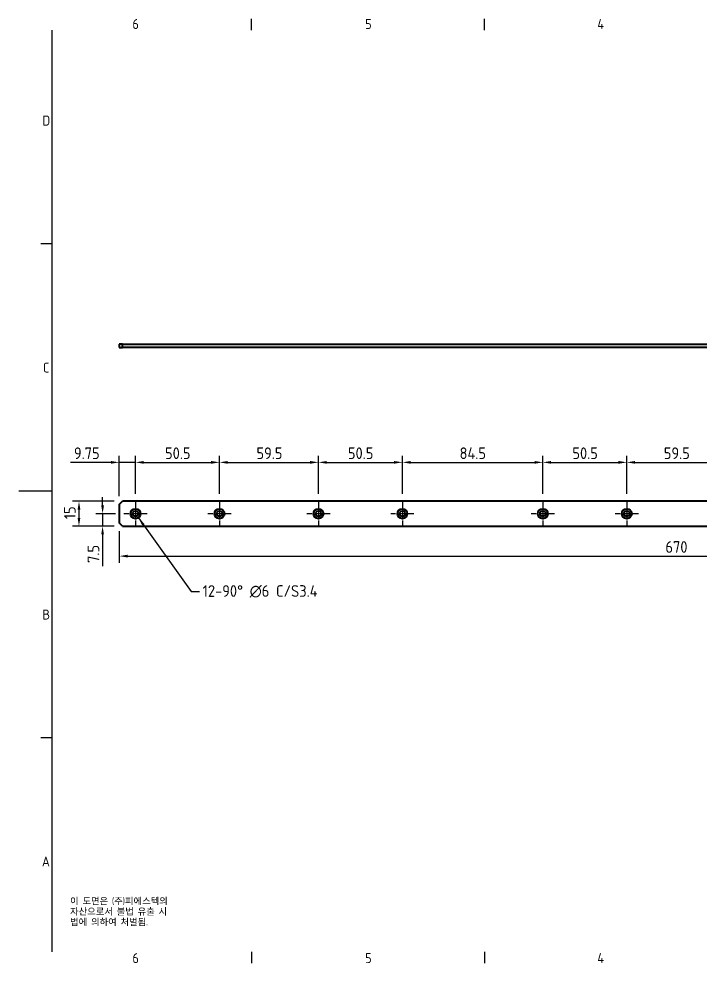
# Model space of a CAD drawing. Header units: millimetres. Extents: x 0 to 840, y 0 to 594.
# Drawn here: x 0 to 410, y 13 to 581 of the extents above; entities that cross this region are included whole.
import ezdxf

# ---------------------------------------------------------------- set-up
doc = ezdxf.new("R2010")
doc.units = ezdxf.units.MM
doc.header["$LTSCALE"] = 2
doc.linetypes.add('CHAIN', pattern=[0.3543, 0.2362, -0.0295, 0.0591, -0.0295])
doc.layers.get('0').update_dxf_attribs({"color": 3, "lineweight": 25})
for name, color, linetype, lineweight in [('가시적인 것(ISO)', 3, 'Continuous', 40), ('경계(ISO)', 7, 'Continuous', 25), ('기호(ISO)', 5, 'Continuous', 25), ('중심 표식(ISO)', 1, 'Continuous', 25), ('치수(ISO)', 2, 'Continuous', 25)]:
    doc.layers.add(name, color=color, linetype=linetype, lineweight=lineweight)
doc.styles.add('문자 텍스트_PSTEK_POSCO', font='isocp.shx')
doc.styles.add('치수 텍스트_PSTEK_POSCO', font='isocp.shx')
doc.dimstyles.new('치수_PSTEK_POSCO', dxfattribs={"dimscale": 2, "dimtxt": 3.5, "dimasz": 2.5, "dimexe": 2, "dimexo": 2.5, "dimgap": 1, "dimtad": 1, "dimrnd": 1e-08, "dimdsep": 46, "dimtxsty": '치수 텍스트_PSTEK_POSCO', "dimcen": 0.09, "dimdle": 10, "dimclrd": 7, "dimclre": 7, "dimclrt": 2, "dimadec": 1, "dimazin": 2, "dimtfac": 1, "dimtmove": 0, "dimatfit": 3, "dimfxl": 0, "dimtolj": 1, "dimlwd": -1, "dimlwe": -1, "dimarcsym": 0})
doc.dimstyles.new('치수_PSTEK_POSCO$7', dxfattribs={"dimscale": 2, "dimtxt": 3.5, "dimasz": 2.5, "dimexe": 2, "dimexo": 2.5, "dimgap": 1, "dimtad": 1, "dimrnd": 1e-08, "dimdsep": 46, "dimtxsty": '치수 텍스트_PSTEK_POSCO', "dimcen": 0.09, "dimdle": 10, "dimclrd": 7, "dimclre": 7, "dimclrt": 2, "dimadec": 1, "dimazin": 2, "dimtfac": 1, "dimtmove": 0, "dimatfit": 3, "dimfxl": 0, "dimtolj": 1, "dimlwd": -1, "dimlwe": -1, "dimarcsym": 0})

# ---------------------------------------------------------------- blocks, each defined once
blk = doc.blocks.new('경계 Default Border')
at = {"layer": '경계(ISO)'}
for p, q in [((70, 287), (70, 290.4)), ((140, 287), (140, 290.4)), ((10, 222.75), (6.6, 222.75)), ((10, 74.25), (6.6, 74.25)), ((70, 10), (70, 6.6)), ((140, 10), (140, 6.6))]:
    blk.add_line(p, q, dxfattribs=at)
at = {"layer": '경계(ISO)', "flags": 128}
for points in [[(10, 10), (10, 287)], [(0, 148.5), (10, 148.5)]]:
    blk.add_lwpolyline(points, dxfattribs=at)
at = {"layer": '경계(ISO)', "color": 2, "char_height": 3, "attachment_point": 7, "style": '문자 텍스트_PSTEK_POSCO'}
for s, insert in [('6', (34.14, 287.37)), ('5', (104.14, 287.37)), ('4', (173.97, 287.4)), ('D', (7.08, 258.35)), ('C', (7.24, 184.1)), ('B', (7.08, 109.85)), ('A', (6.91, 35.62)), ('6', (34.14, 6.57)), ('5', (104.14, 6.57)), ('4', (173.97, 6.6))]:
    blk.add_mtext(s, dxfattribs=dict(at, insert=insert))
blk = doc.blocks.new('*D30')
at = {"layer": 'Defpoints', "color": 0}
for p in [(425.14, 314.2), (365.64, 290.33), (425.14, 290.33)]:
    blk.add_point(p, dxfattribs=at)
at = {"layer": '치수(ISO)', "color": 7}
for p, q in [((365.64, 295.33), (365.64, 318.2)), ((425.14, 295.33), (425.14, 318.2)), ((370.64, 314.2), (420.14, 314.2))]:
    blk.add_line(p, q, dxfattribs=at)
for points in [[(370.64, 315.03), (370.64, 313.37), (365.64, 314.2)], [(420.14, 315.03), (420.14, 313.37), (425.14, 314.2)]]:
    blk.add_solid(points, dxfattribs=at)
at = {"layer": '치수(ISO)', "color": 2, "insert": (387.9, 319.7), "char_height": 7, "attachment_point": 4, "style": '치수 텍스트_PSTEK_POSCO'}
blk.add_mtext('\\A1;59.5', dxfattribs=at)
blk = doc.blocks.new('*D31')
at = {"layer": 'Defpoints', "color": 0}
for p in [(365.64, 314.2), (315.14, 290.33), (365.64, 290.33)]:
    blk.add_point(p, dxfattribs=at)
at = {"layer": '치수(ISO)', "color": 7}
for p, q in [((315.14, 295.33), (315.14, 318.2)), ((365.64, 295.33), (365.64, 318.2)), ((320.14, 314.2), (360.64, 314.2))]:
    blk.add_line(p, q, dxfattribs=at)
for points in [[(320.14, 315.03), (320.14, 313.37), (315.14, 314.2)], [(360.64, 315.03), (360.64, 313.37), (365.64, 314.2)]]:
    blk.add_solid(points, dxfattribs=at)
at = {"layer": '치수(ISO)', "color": 2, "insert": (332.91, 319.7), "char_height": 7, "attachment_point": 4, "style": '치수 텍스트_PSTEK_POSCO'}
blk.add_mtext('\\A1;50.5', dxfattribs=at)
blk = doc.blocks.new('*D32')
at = {"layer": 'Defpoints', "color": 0}
for p in [(315.14, 314.2), (230.64, 290.33), (315.14, 290.33)]:
    blk.add_point(p, dxfattribs=at)
at = {"layer": '치수(ISO)', "color": 7}
for p, q in [((230.64, 295.33), (230.64, 318.2)), ((315.14, 295.33), (315.14, 318.2)), ((235.64, 314.2), (310.14, 314.2))]:
    blk.add_line(p, q, dxfattribs=at)
for points in [[(235.64, 315.03), (235.64, 313.37), (230.64, 314.2)], [(310.14, 315.03), (310.14, 313.37), (315.14, 314.2)]]:
    blk.add_solid(points, dxfattribs=at)
at = {"layer": '치수(ISO)', "color": 2, "insert": (265.06, 319.7), "char_height": 7, "attachment_point": 4, "style": '치수 텍스트_PSTEK_POSCO'}
blk.add_mtext('\\A1;84.5', dxfattribs=at)
blk = doc.blocks.new('*D33')
at = {"layer": 'Defpoints', "color": 0}
for p in [(230.64, 314.2), (180.14, 290.33), (230.64, 290.33)]:
    blk.add_point(p, dxfattribs=at)
at = {"layer": '치수(ISO)', "color": 7}
for p, q in [((180.14, 295.33), (180.14, 318.2)), ((230.64, 295.33), (230.64, 318.2)), ((185.14, 314.2), (225.64, 314.2))]:
    blk.add_line(p, q, dxfattribs=at)
for points in [[(185.14, 315.03), (185.14, 313.37), (180.14, 314.2)], [(225.64, 315.03), (225.64, 313.37), (230.64, 314.2)]]:
    blk.add_solid(points, dxfattribs=at)
at = {"layer": '치수(ISO)', "color": 2, "insert": (197.91, 319.7), "char_height": 7, "attachment_point": 4, "style": '치수 텍스트_PSTEK_POSCO'}
blk.add_mtext('\\A1;50.5', dxfattribs=at)
blk = doc.blocks.new('*D34')
at = {"layer": 'Defpoints', "color": 0}
for p in [(180.14, 314.2), (120.64, 290.33), (180.14, 290.33)]:
    blk.add_point(p, dxfattribs=at)
at = {"layer": '치수(ISO)', "color": 7}
for p, q in [((120.64, 295.33), (120.64, 318.2)), ((180.14, 295.33), (180.14, 318.2)), ((125.64, 314.2), (175.14, 314.2))]:
    blk.add_line(p, q, dxfattribs=at)
for points in [[(125.64, 315.03), (125.64, 313.37), (120.64, 314.2)], [(175.14, 315.03), (175.14, 313.37), (180.14, 314.2)]]:
    blk.add_solid(points, dxfattribs=at)
at = {"layer": '치수(ISO)', "color": 2, "insert": (142.9, 319.7), "char_height": 7, "attachment_point": 4, "style": '치수 텍스트_PSTEK_POSCO'}
blk.add_mtext('\\A1;59.5', dxfattribs=at)
blk = doc.blocks.new('*D35')
at = {"layer": 'Defpoints', "color": 0}
for p in [(120.64, 314.2), (70.14, 290.33), (120.64, 290.33)]:
    blk.add_point(p, dxfattribs=at)
at = {"layer": '치수(ISO)', "color": 7}
for p, q in [((70.14, 295.33), (70.14, 318.2)), ((120.64, 295.33), (120.64, 318.2)), ((75.14, 314.2), (115.64, 314.2))]:
    blk.add_line(p, q, dxfattribs=at)
for points in [[(75.14, 315.03), (75.14, 313.37), (70.14, 314.2)], [(115.64, 315.03), (115.64, 313.37), (120.64, 314.2)]]:
    blk.add_solid(points, dxfattribs=at)
at = {"layer": '치수(ISO)', "color": 2, "insert": (87.91, 319.7), "char_height": 7, "attachment_point": 4, "style": '치수 텍스트_PSTEK_POSCO'}
blk.add_mtext('\\A1;50.5', dxfattribs=at)
blk = doc.blocks.new('*D36')
at = {"layer": 'Defpoints', "color": 0}
for p in [(70.14, 314.2), (70.14, 290.33), (60.39, 288.83)]:
    blk.add_point(p, dxfattribs=at)
at = {"layer": '치수(ISO)', "color": 7}
for p, q in [((60.39, 293.83), (60.39, 318.2)), ((70.14, 295.33), (70.14, 318.2)), ((55.39, 314.2), (31.11, 314.2)), ((70.14, 314.2), (60.39, 314.2)), ((75.14, 314.2), (80.14, 314.2))]:
    blk.add_line(p, q, dxfattribs=at)
for points in [[(55.39, 315.03), (55.39, 313.37), (60.39, 314.2)], [(75.14, 315.03), (75.14, 313.37), (70.14, 314.2)]]:
    blk.add_solid(points, dxfattribs=at)
at = {"layer": '치수(ISO)', "color": 2, "insert": (33.11, 319.7), "char_height": 7, "attachment_point": 4, "style": '치수 텍스트_PSTEK_POSCO'}
blk.add_mtext('\\A1;9.75', dxfattribs=at)
blk = doc.blocks.new('*D37')
at = {"layer": 'Defpoints', "color": 0}
for p in [(50.35, 283.33), (63.14, 283.33), (62.39, 275.83)]:
    blk.add_point(p, dxfattribs=at)
at = {"layer": '치수(ISO)', "color": 7}
for p, q in [((50.35, 288.33), (50.35, 293.33)), ((58.14, 283.33), (46.35, 283.33)), ((50.35, 283.33), (50.35, 275.83)), ((57.39, 275.83), (46.35, 275.83)), ((50.35, 270.83), (50.35, 251.74))]:
    blk.add_line(p, q, dxfattribs=at)
for points in [[(49.52, 288.33), (51.19, 288.33), (50.35, 283.33)], [(49.52, 270.83), (51.19, 270.83), (50.35, 275.83)]]:
    blk.add_solid(points, dxfattribs=at)
at = {"layer": '치수(ISO)', "color": 2, "insert": (44.85, 253.74), "char_height": 7, "attachment_point": 4, "rotation": 90, "style": '치수 텍스트_PSTEK_POSCO'}
blk.add_mtext('\\A1;7.5', dxfattribs=at)
blk = doc.blocks.new('*D38')
at = {"layer": 'Defpoints', "color": 0}
for p in [(62.39, 290.83), (36.16, 275.83), (62.39, 275.83)]:
    blk.add_point(p, dxfattribs=at)
at = {"layer": '치수(ISO)', "color": 7}
for p, q in [((57.39, 290.83), (32.16, 290.83)), ((36.16, 285.83), (36.16, 280.83)), ((57.39, 275.83), (32.16, 275.83))]:
    blk.add_line(p, q, dxfattribs=at)
for points in [[(35.32, 285.83), (36.99, 285.83), (36.16, 290.83)], [(35.32, 280.83), (36.99, 280.83), (36.16, 275.83)]]:
    blk.add_solid(points, dxfattribs=at)
at = {"layer": '치수(ISO)', "color": 2, "insert": (30.66, 280.03), "char_height": 7, "attachment_point": 4, "rotation": 90, "style": '치수 텍스트_PSTEK_POSCO'}
blk.add_mtext('\\A1;15', dxfattribs=at)
blk = doc.blocks.new('*D39')
at = {"layer": 'Defpoints', "color": 0}
for p in [(60.39, 277.83), (730.39, 277.83), (730.39, 257.83)]:
    blk.add_point(p, dxfattribs=at)
at = {"layer": '치수(ISO)', "color": 7}
for p, q in [((60.39, 272.83), (60.39, 253.83)), ((730.39, 272.83), (730.39, 253.83)), ((65.39, 257.83), (725.39, 257.83))]:
    blk.add_line(p, q, dxfattribs=at)
for points in [[(65.39, 258.66), (65.39, 256.99), (60.39, 257.83)], [(725.39, 258.66), (725.39, 256.99), (730.39, 257.83)]]:
    blk.add_solid(points, dxfattribs=at)
at = {"layer": '치수(ISO)', "color": 2, "insert": (388.87, 263.33), "char_height": 7, "attachment_point": 4, "style": '치수 텍스트_PSTEK_POSCO'}
blk.add_mtext('\\A1;670', dxfattribs=at)

msp = doc.modelspace()

# ---------------------------------------------------------------- linework, layer by layer
at = {"layer": '가시적인 것(ISO)'}
for p, q in [((62.387, 385.275), (60.387, 385.275)), ((60.387, 385.275), (60.387, 383.275)), ((60.387, 383.275), (62.387, 383.275)), ((62.387, 383.275), (62.387, 385.275)), ((62.387, 385.275), (728.387, 385.275)), ((728.387, 383.275), (62.387, 383.275)), ((60.387, 288.826), (62.387, 290.826)), ((728.387, 290.826), (62.387, 290.826)), ((60.387, 288.826), (60.387, 277.826)), ((62.387, 275.826), (60.387, 277.826)), ((62.387, 275.826), (728.387, 275.826))]:
    msp.add_line(p, q, dxfattribs=at)
for centre, radius in [((70.137, 283.326), 3), ((70.137, 283.326), 1.7), ((120.637, 283.326), 3), ((120.637, 283.326), 1.7), ((180.137, 283.326), 3), ((180.137, 283.326), 1.7), ((230.637, 283.326), 3), ((230.637, 283.326), 1.7), ((315.137, 283.326), 3), ((315.137, 283.326), 1.7), ((365.637, 283.326), 3), ((365.637, 283.326), 1.7)]:
    msp.add_circle(centre, radius, dxfattribs=at)
at = {"layer": '중심 표식(ISO)', "linetype": 'CHAIN', "ltscale": 7.778352}
for p, q in [((70.137, 290.326), (70.137, 276.326)), ((120.637, 290.326), (120.637, 276.326)), ((180.137, 290.326), (180.137, 276.326)), ((230.637, 290.326), (230.637, 276.326)), ((315.137, 290.326), (315.137, 276.326)), ((365.637, 290.326), (365.637, 276.326)), ((77.137, 283.326), (63.137, 283.326)), ((127.637, 283.326), (113.637, 283.326)), ((187.137, 283.326), (173.137, 283.326)), ((237.637, 283.326), (223.637, 283.326)), ((322.137, 283.326), (308.137, 283.326)), ((372.637, 283.326), (358.637, 283.326))]:
    msp.add_line(p, q, dxfattribs=at)

# ---------------------------------------------------------------- block references
at = {"xscale": 2, "yscale": 2, "zscale": 2}
msp.add_blockref('경계 Default Border', (0, 0), dxfattribs=at)

# ---------------------------------------------------------------- texts
at = {"layer": '기호(ISO)', "color": 2, "insert": (110.567, 236.624), "char_height": 7, "width": 81.7999, "attachment_point": 4, "line_spacing_factor": 0.6125, "style": '치수 텍스트_PSTEK_POSCO'}
msp.add_mtext('{12-90° \\fAIGDT|b0|i0;\\H7.0000;n\\fisocp|b0|i0;\\H7.0000;6 C/S3.4}', dxfattribs=at)
at = {"layer": '기호(ISO)', "color": 7, "insert": (30.789, 52.457), "char_height": 4, "width": 102.48028, "attachment_point": 1, "line_spacing_factor": 0.944221, "style": '문자 텍스트_PSTEK_POSCO'}
msp.add_mtext('{이 도면은 (주)피에스텍의\\P자산으로서 불법 유출 시 \\P법에 의하여 처벌됨.}', dxfattribs=at)

# ---------------------------------------------------------------- dimensions: what is measured, and where the dimension line sits
at = {"layer": '치수(ISO)', "color": 7}
for base, p1, p2, angle, override, picture, middle in [((70.137, 314.201), (60.387, 288.826), (70.137, 290.326), 180, {"dimdec": 2, "dimtp": 0, "dimtm": 0, "dimtdec": 2, "dimtofl": 1, "dimatfit": 1}, '*D36', (40.747, 314.201)), ((120.637, 314.201), (70.137, 290.326), (120.637, 290.326), 180, {"dimdec": 2, "dimtp": 0, "dimtm": 0, "dimtdec": 2, "dimtofl": 0, "dimatfit": 1}, '*D35', (95.407, 314.201)), ((180.137, 314.201), (120.637, 290.326), (180.137, 290.326), 180, {"dimdec": 2, "dimtp": 0, "dimtm": 0, "dimtdec": 2, "dimtofl": 0, "dimatfit": 1}, '*D34', (150.407, 314.201)), ((230.637, 314.201), (180.137, 290.326), (230.637, 290.326), 180, {"dimdec": 2, "dimtp": 0, "dimtm": 0, "dimtdec": 2, "dimtofl": 0, "dimatfit": 1}, '*D33', (205.407, 314.201)), ((315.137, 314.201), (230.637, 290.326), (315.137, 290.326), 180, {"dimdec": 2, "dimtp": 0, "dimtm": 0, "dimtdec": 2, "dimtofl": 0, "dimatfit": 1}, '*D32', (272.907, 314.201)), ((365.637, 314.201), (315.137, 290.326), (365.637, 290.326), 180, {"dimdec": 2, "dimtp": 0, "dimtm": 0, "dimtdec": 2, "dimtofl": 0, "dimatfit": 1}, '*D31', (340.407, 314.201)), ((425.137, 314.201), (365.637, 290.326), (425.137, 290.326), 180, {"dimdec": 2, "dimtp": 0, "dimtm": 0, "dimtdec": 2, "dimtofl": 0, "dimatfit": 1}, '*D30', (395.407, 314.201)), ((36.155, 275.826), (62.387, 290.826), (62.387, 275.826), 90, {"dimdec": 2, "dimtp": 0, "dimtm": 0, "dimtdec": 2, "dimtofl": 0, "dimatfit": 1}, '*D38', (36.155, 283.326)), ((50.353, 283.326), (62.387, 275.826), (63.137, 283.326), 270, {"dimdec": 2, "dimtp": 0, "dimtm": 0, "dimtdec": 2, "dimtofl": 1, "dimatfit": 1}, '*D37', (50.353, 258.781)), ((730.387, 257.826), (60.387, 277.826), (730.387, 277.826), 180, {"dimdec": 2, "dimtp": 0, "dimtm": 0, "dimtdec": 2, "dimtofl": 0, "dimatfit": 1}, '*D39', (395.387, 257.826))]:
    dim = msp.add_linear_dim(base=base, p1=p1, p2=p2, angle=angle, dimstyle='치수_PSTEK_POSCO', override=override, dxfattribs=at)
    dim.commit()
    dim.dimension.update_dxf_attribs({"geometry": picture, "text_midpoint": middle, "dimtype": 160})

# ---------------------------------------------------------------- leaders
at = {"layer": '기호(ISO)', "color": 7, "annotation_type": 0, "has_hookline": 1, "hookline_direction": 0, "text_width": 75.634}
msp.add_leader([(71.874, 280.88), (103.567, 236.624), (108.567, 236.624)], dimstyle='치수_PSTEK_POSCO$7', override={"dimtad": 0}, dxfattribs=at)

doc.saveas('drawing.dxf')
